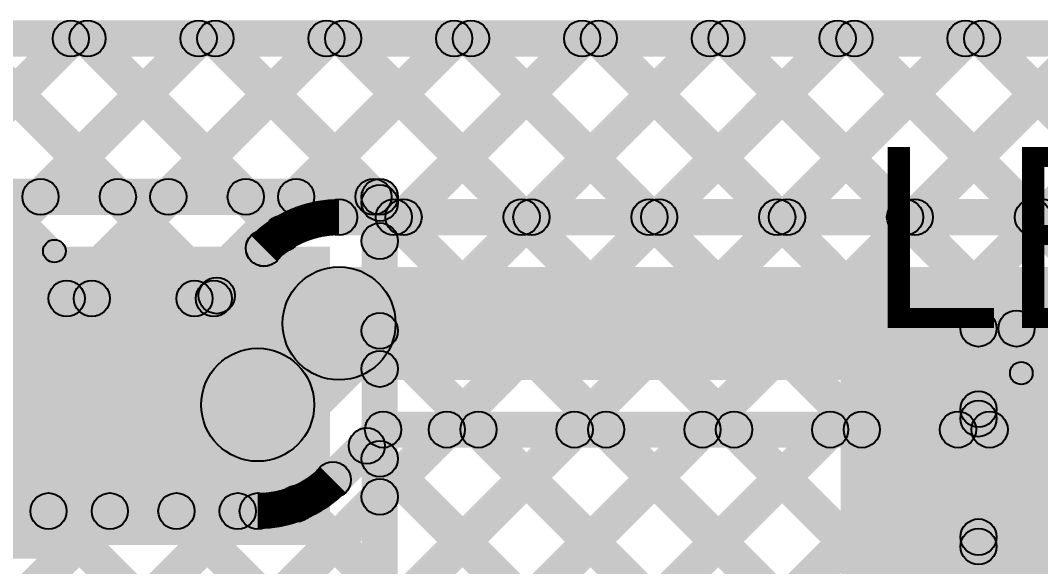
# Model space of a CAD drawing. Header units: millimetres. Extents: x -0.2 to 4.57, y -0.3 to 0.49.
# Drawn here: x 2.4497 to 2.6755, y 0.1672 to 0.288 of the extents above; entities that cross this region are included whole.
import ezdxf

# ---------------------------------------------------------------- set-up
doc = ezdxf.new("R2010")
doc.units = ezdxf.units.MM
doc.header["$MEASUREMENT"] = 0
for name, color, linetype in [('BottomLayer', 5, 'Continuous'), ('TopLayer', 1, 'Continuous'), ('TopOverlay', 2, 'Continuous'), ('TopPaste', 8, 'Continuous'), ('TopSolder', 216, 'Continuous'), ('ViaHoleLayer', 16, 'Continuous')]:
    doc.layers.add(name, color=color, linetype=linetype)

# ---------------------------------------------------------------- blocks, each defined once
blk = doc.blocks.new('R__1206_3')
at = {"layer": 'TopLayer'}
for points in [[(-0.08, 0.035), (-0.02, 0.035), (-0.02, -0.035), (-0.08, -0.035)], [(0.02, 0.035), (0.08, 0.035), (0.08, -0.035), (0.02, -0.035)]]:
    blk.add_hatch(color=1, dxfattribs=at).paths.add_polyline_path(points)
at = {"layer": 'TopOverlay'}
h = blk.add_hatch(color=2, dxfattribs=at)
edge = h.paths.add_edge_path()
edge.add_arc((-0.084, 0.039), 0.0025, 0, 360)
h = blk.add_hatch(color=2, dxfattribs=at)
edge = h.paths.add_edge_path()
edge.add_arc((-0.084, 0.039), 0.0025, 0, 360)
for points in [[(-0.084, 0.0365), (-0.084, 0.0415), (0.084, 0.0415), (0.084, 0.0365)], [(-0.0865, 0.039), (-0.0815, 0.039), (-0.0815, -0.039), (-0.0865, -0.039)], [(0.0815, 0.039), (0.0865, 0.039), (0.0865, -0.039), (0.0815, -0.039)], [(-0.084, -0.0415), (-0.084, -0.0365), (0.084, -0.0365), (0.084, -0.0415)]]:
    blk.add_hatch(color=2, dxfattribs=at).paths.add_polyline_path(points)
h = blk.add_hatch(color=2, dxfattribs=at)
edge = h.paths.add_edge_path()
edge.add_arc((0.084, 0.039), 0.0025, 0, 360)
h = blk.add_hatch(color=2, dxfattribs=at)
edge = h.paths.add_edge_path()
edge.add_arc((0.084, 0.039), 0.0025, 0, 360)
h = blk.add_hatch(color=2, dxfattribs=at)
edge = h.paths.add_edge_path()
edge.add_arc((-0.084, -0.039), 0.0025, 0, 360)
h = blk.add_hatch(color=2, dxfattribs=at)
edge = h.paths.add_edge_path()
edge.add_arc((-0.084, -0.039), 0.0025, 0, 360)
h = blk.add_hatch(color=2, dxfattribs=at)
edge = h.paths.add_edge_path()
edge.add_arc((0.084, -0.039), 0.0025, 0, 360)
h = blk.add_hatch(color=2, dxfattribs=at)
edge = h.paths.add_edge_path()
edge.add_arc((0.084, -0.039), 0.0025, 0, 360)
at = {"layer": 'TopPaste'}
for points in [[(-0.08, 0.035), (-0.02, 0.035), (-0.02, -0.035), (-0.08, -0.035)], [(0.02, 0.035), (0.08, 0.035), (0.08, -0.035), (0.02, -0.035)]]:
    blk.add_hatch(color=8, dxfattribs=at).paths.add_polyline_path(points)
at = {"layer": 'TopSolder'}
for points in [[(-0.084, 0.039), (-0.016, 0.039), (-0.016, -0.039), (-0.084, -0.039)], [(0.016, 0.039), (0.084, 0.039), (0.084, -0.039), (0.016, -0.039)]]:
    blk.add_hatch(color=216, dxfattribs=at).paths.add_polyline_path(points)
at = {"layer": 'TopOverlay'}
for centre in [(-0.084, 0.039), (-0.084, 0.039), (0.084, 0.039), (0.084, 0.039), (-0.084, -0.039), (-0.084, -0.039), (0.084, -0.039), (0.084, -0.039)]:
    blk.add_circle(centre, 0.0025, dxfattribs=at)
blk = doc.blocks.new('W_____LED_8')
at = {"layer": 'TopLayer'}
for points in [[(-0.06526, 0.04685), (-0.02195, 0.04685), (-0.02195, -0.04685), (-0.06526, -0.04685)], [(-0.00226, 0.04685), (0.08947, 0.04685), (0.08947, -0.04685), (-0.00226, -0.04685)]]:
    blk.add_hatch(color=1, dxfattribs=at).paths.add_polyline_path(points)
at = {"layer": 'TopOverlay'}
h = blk.add_hatch(color=2, dxfattribs=at)
edge = h.paths.add_edge_path()
edge.add_arc((-0.069, 0.051), 0.0025, 0, 360)
h = blk.add_hatch(color=2, dxfattribs=at)
edge = h.paths.add_edge_path()
edge.add_arc((-0.069, 0.051), 0.0025, 0, 360)
for points in [[(0.094, 0.0535), (0.094, 0.0485), (-0.069, 0.0485), (-0.069, 0.0535)], [(0.134, 0.05301), (0.091, 0.05301), (0.091, -0.05299), (0.134, -0.05299)], [(-0.0715, 0.051), (-0.0665, 0.051), (-0.0665, -0.051), (-0.0715, -0.051)], [(0.094, -0.0485), (0.094, -0.0535), (-0.069, -0.0535), (-0.069, -0.0485)]]:
    blk.add_hatch(color=2, dxfattribs=at).paths.add_polyline_path(points)
h = blk.add_hatch(color=2, dxfattribs=at)
edge = h.paths.add_edge_path()
edge.add_arc((0.094, 0.051), 0.0025, 0, 360)
h = blk.add_hatch(color=2, dxfattribs=at)
edge = h.paths.add_edge_path()
edge.add_arc((-0.069, -0.051), 0.0025, 0, 360)
h = blk.add_hatch(color=2, dxfattribs=at)
edge = h.paths.add_edge_path()
edge.add_arc((-0.069, -0.051), 0.0025, 0, 360)
h = blk.add_hatch(color=2, dxfattribs=at)
edge = h.paths.add_edge_path()
edge.add_arc((0.094, -0.051), 0.0025, 0, 360)
at = {"layer": 'TopPaste'}
for points in [[(-0.06526, 0.04685), (-0.02195, 0.04685), (-0.02195, -0.04685), (-0.06526, -0.04685)], [(-0.00226, 0.04685), (0.08947, 0.04685), (0.08947, -0.04685), (-0.00226, -0.04685)]]:
    blk.add_hatch(color=8, dxfattribs=at).paths.add_polyline_path(points)
at = {"layer": 'TopSolder'}
for points in [[(-0.06926, 0.05085), (-0.01795, 0.05085), (-0.01795, -0.05085), (-0.06926, -0.05085)], [(-0.00626, 0.05085), (0.09347, 0.05085), (0.09347, -0.05085), (-0.00626, -0.05085)]]:
    blk.add_hatch(color=216, dxfattribs=at).paths.add_polyline_path(points)
at = {"layer": 'TopOverlay'}
for centre in [(-0.069, 0.051), (-0.069, 0.051), (0.094, 0.051), (-0.069, -0.051), (-0.069, -0.051), (0.094, -0.051)]:
    blk.add_circle(centre, 0.0025, dxfattribs=at)

msp = doc.modelspace()

# ---------------------------------------------------------------- hatches: boundary and pattern name
at = {"layer": 'BottomLayer'}
for points in [[(0.05826, 0.28), (0.05826, 0.288), (4.48726, 0.288), (4.48726, 0.28)], [(2.40624, 0.22367), (2.40058, 0.22933), (2.45808, 0.28683), (2.46374, 0.28117)], [(2.40521, 0.28117), (2.41087, 0.28683), (2.46837, 0.22933), (2.46271, 0.22367)], [(2.43452, 0.22367), (2.42886, 0.22933), (2.48636, 0.28683), (2.49202, 0.28117)], [(2.4335, 0.28117), (2.43915, 0.28683), (2.49601, 0.22998), (2.49035, 0.22432)], [(2.46281, 0.22367), (2.45715, 0.22933), (2.51465, 0.28683), (2.52031, 0.28117)], [(2.46178, 0.28117), (2.46744, 0.28683), (2.51056, 0.24371), (2.5049, 0.23805)], [(2.49109, 0.22367), (2.48543, 0.22933), (2.54293, 0.28683), (2.54859, 0.28117)], [(2.49007, 0.28117), (2.49572, 0.28683), (2.53522, 0.24733), (2.52957, 0.24167)], [(2.51835, 0.28117), (2.52401, 0.28683), (2.56351, 0.24733), (2.55785, 0.24167)], [(2.53737, 0.24167), (2.53172, 0.24733), (2.57122, 0.28683), (2.57687, 0.28117)], [(2.54663, 0.28117), (2.55229, 0.28683), (2.59179, 0.24733), (2.58613, 0.24167)], [(2.56566, 0.24167), (2.56, 0.24733), (2.5995, 0.28683), (2.60516, 0.28117)], [(2.57492, 0.28117), (2.58058, 0.28683), (2.62008, 0.24733), (2.61442, 0.24167)], [(2.59394, 0.24167), (2.58829, 0.24733), (2.62779, 0.28683), (2.63344, 0.28117)], [(2.6032, 0.28117), (2.60886, 0.28683), (2.64836, 0.24733), (2.6427, 0.24167)], [(2.62223, 0.24167), (2.61657, 0.24733), (2.65607, 0.28683), (2.66173, 0.28117)], [(2.63149, 0.28117), (2.63714, 0.28683), (2.67664, 0.24733), (2.67099, 0.24167)], [(2.65051, 0.24167), (2.64485, 0.24733), (2.68435, 0.28683), (2.69001, 0.28117)], [(2.65977, 0.28117), (2.66543, 0.28683), (2.70493, 0.24733), (2.69927, 0.24167)], [(2.6788, 0.24167), (2.67314, 0.24733), (2.71264, 0.28683), (2.7183, 0.28117)], [(2.52026, 0.2405), (2.52026, 0.2485), (3.49926, 0.2485), (3.49926, 0.2405)], [(2.49536, 0.22367), (2.4897, 0.22933), (2.5008, 0.24043), (2.50646, 0.23477)], [(2.52026, 0.2085), (2.52026, 0.2335), (3.49926, 0.2335), (3.49926, 0.2085)], [(1.65426, 0.2225), (1.65426, 0.2305), (2.49253, 0.2305), (2.49253, 0.2225)], [(2.5111, 0.19416), (2.49342, 0.21184), (2.51142, 0.22984), (2.5291, 0.21216)], [(1.65426, 0.1905), (1.65426, 0.2155), (2.50226, 0.2155), (2.50226, 0.1905)], [(2.53, 0.1935), (2.53, 0.2015), (3.39404, 0.2015), (3.39404, 0.1935)], [(2.46094, 0.10867), (2.45529, 0.11433), (2.54129, 0.20033), (2.54694, 0.19467)], [(2.48923, 0.10867), (2.48357, 0.11433), (2.56957, 0.20033), (2.57523, 0.19467)], [(2.51751, 0.10867), (2.51185, 0.11433), (2.59785, 0.20033), (2.60351, 0.19467)], [(2.52173, 0.18357), (2.51607, 0.18923), (2.52717, 0.20033), (2.53283, 0.19467)], [(2.5458, 0.10867), (2.54014, 0.11433), (2.62614, 0.20033), (2.6318, 0.19467)], [(2.54828, 0.19467), (2.55394, 0.20033), (2.63994, 0.11433), (2.63428, 0.10867)], [(2.57408, 0.10867), (2.56842, 0.11433), (2.65442, 0.20033), (2.66008, 0.19467)], [(2.57657, 0.19467), (2.58222, 0.20033), (2.66822, 0.11433), (2.66257, 0.10867)], [(2.60236, 0.10867), (2.59671, 0.11433), (2.68271, 0.20033), (2.68836, 0.19467)], [(2.60485, 0.19467), (2.61051, 0.20033), (2.69421, 0.11662), (2.68855, 0.11097)], [(2.63313, 0.19467), (2.63879, 0.20033), (2.72256, 0.11656), (2.7169, 0.1109)], [(2.66142, 0.19467), (2.66708, 0.20033), (2.75096, 0.11645), (2.7453, 0.11079)], [(2.52358, 0.19108), (2.52924, 0.19674), (2.61165, 0.11433), (2.606, 0.10867)], [(1.65426, 0.1755), (1.65426, 0.1835), (2.50226, 0.1835), (2.50226, 0.1755)], [(2.50807, 0.17831), (2.51373, 0.18397), (2.58337, 0.11433), (2.57771, 0.10867)], [(2.40437, 0.10867), (2.39872, 0.11433), (2.46672, 0.18233), (2.47237, 0.17667)], [(2.43266, 0.10867), (2.427, 0.11433), (2.495, 0.18233), (2.50066, 0.17667)], [(2.45314, 0.17667), (2.4588, 0.18233), (2.5268, 0.11433), (2.52114, 0.10867)], [(2.48143, 0.17667), (2.48709, 0.18233), (2.55509, 0.11433), (2.54943, 0.10867)]]:
    msp.add_hatch(color=5, dxfattribs=at).paths.add_polyline_path(points)
h = msp.add_hatch(color=5, dxfattribs=at)
edge = h.paths.add_edge_path()
edge.add_arc((2.46091, 0.284), 0.004, 0, 360)
h = msp.add_hatch(color=5, dxfattribs=at)
edge = h.paths.add_edge_path()
edge.add_arc((2.46461, 0.284), 0.004, 0, 360)
h = msp.add_hatch(color=5, dxfattribs=at)
edge = h.paths.add_edge_path()
edge.add_arc((2.48919, 0.284), 0.004, 0, 360)
h = msp.add_hatch(color=5, dxfattribs=at)
edge = h.paths.add_edge_path()
edge.add_arc((2.49289, 0.284), 0.004, 0, 360)
h = msp.add_hatch(color=5, dxfattribs=at)
edge = h.paths.add_edge_path()
edge.add_arc((2.51748, 0.284), 0.004, 0, 360)
h = msp.add_hatch(color=5, dxfattribs=at)
edge = h.paths.add_edge_path()
edge.add_arc((2.52118, 0.284), 0.004, 0, 360)
h = msp.add_hatch(color=5, dxfattribs=at)
edge = h.paths.add_edge_path()
edge.add_arc((2.54576, 0.284), 0.004, 0, 360)
h = msp.add_hatch(color=5, dxfattribs=at)
edge = h.paths.add_edge_path()
edge.add_arc((2.54946, 0.284), 0.004, 0, 360)
h = msp.add_hatch(color=5, dxfattribs=at)
edge = h.paths.add_edge_path()
edge.add_arc((2.57405, 0.284), 0.004, 0, 360)
h = msp.add_hatch(color=5, dxfattribs=at)
edge = h.paths.add_edge_path()
edge.add_arc((2.57775, 0.284), 0.004, 0, 360)
h = msp.add_hatch(color=5, dxfattribs=at)
edge = h.paths.add_edge_path()
edge.add_arc((2.60233, 0.284), 0.004, 0, 360)
h = msp.add_hatch(color=5, dxfattribs=at)
edge = h.paths.add_edge_path()
edge.add_arc((2.60603, 0.284), 0.004, 0, 360)
h = msp.add_hatch(color=5, dxfattribs=at)
edge = h.paths.add_edge_path()
edge.add_arc((2.63061, 0.284), 0.004, 0, 360)
h = msp.add_hatch(color=5, dxfattribs=at)
edge = h.paths.add_edge_path()
edge.add_arc((2.63432, 0.284), 0.004, 0, 360)
h = msp.add_hatch(color=5, dxfattribs=at)
edge = h.paths.add_edge_path()
edge.add_arc((2.6589, 0.284), 0.004, 0, 360)
h = msp.add_hatch(color=5, dxfattribs=at)
edge = h.paths.add_edge_path()
edge.add_arc((2.6626, 0.284), 0.004, 0, 360)
h = msp.add_hatch(color=5, dxfattribs=at)
edge = h.paths.add_edge_path()
edge.add_arc((2.52026, 0.2445), 0.004, 0, 360)
h = msp.add_hatch(color=5, dxfattribs=at)
edge = h.paths.add_edge_path()
edge.add_arc((2.52026, 0.2445), 0.004, 0, 360)
h = msp.add_hatch(color=5, dxfattribs=at)
edge = h.paths.add_edge_path()
edge.add_arc((2.52026, 0.2445), 0.004, 0, 360)
h = msp.add_hatch(color=5, dxfattribs=at)
edge = h.paths.add_edge_path()
edge.add_arc((2.53239, 0.2445), 0.004, 0, 360)
h = msp.add_hatch(color=5, dxfattribs=at)
edge = h.paths.add_edge_path()
edge.add_arc((2.53455, 0.2445), 0.004, 0, 360)
h = msp.add_hatch(color=5, dxfattribs=at)
edge = h.paths.add_edge_path()
edge.add_arc((2.56068, 0.2445), 0.004, 0, 360)
h = msp.add_hatch(color=5, dxfattribs=at)
edge = h.paths.add_edge_path()
edge.add_arc((2.56283, 0.2445), 0.004, 0, 360)
h = msp.add_hatch(color=5, dxfattribs=at)
edge = h.paths.add_edge_path()
edge.add_arc((2.58896, 0.2445), 0.004, 0, 360)
h = msp.add_hatch(color=5, dxfattribs=at)
edge = h.paths.add_edge_path()
edge.add_arc((2.59111, 0.2445), 0.004, 0, 360)
h = msp.add_hatch(color=5, dxfattribs=at)
edge = h.paths.add_edge_path()
edge.add_arc((2.61725, 0.2445), 0.004, 0, 360)
h = msp.add_hatch(color=5, dxfattribs=at)
edge = h.paths.add_edge_path()
edge.add_arc((2.6194, 0.2445), 0.004, 0, 360)
h = msp.add_hatch(color=5, dxfattribs=at)
edge = h.paths.add_edge_path()
edge.add_arc((2.64553, 0.2445), 0.004, 0, 360)
h = msp.add_hatch(color=5, dxfattribs=at)
edge = h.paths.add_edge_path()
edge.add_arc((2.64768, 0.2445), 0.004, 0, 360)
h = msp.add_hatch(color=5, dxfattribs=at)
edge = h.paths.add_edge_path()
edge.add_arc((2.67382, 0.2445), 0.004, 0, 360)
h = msp.add_hatch(color=5, dxfattribs=at)
edge = h.paths.add_edge_path()
edge.add_arc((2.67597, 0.2445), 0.004, 0, 360)
h = msp.add_hatch(color=5, dxfattribs=at)
edge = h.paths.add_edge_path()
edge.add_arc((2.50773, 0.24088), 0.004, 0, 360)
h = msp.add_hatch(color=5, dxfattribs=at)
edge = h.paths.add_edge_path()
edge.add_arc((2.50363, 0.2376), 0.004, 0, 360)
h = msp.add_hatch(color=5, dxfattribs=at)
edge = h.paths.add_edge_path()
edge.add_arc((2.50363, 0.2376), 0.004, 0, 360)
h = msp.add_hatch(color=5, dxfattribs=at)
edge = h.paths.add_edge_path()
edge.add_arc((2.50365, 0.23762), 0.004, 0, 360)
h = msp.add_hatch(color=5, dxfattribs=at)
edge = h.paths.add_edge_path()
edge.add_arc((2.52026, 0.221), 0.0125, 0, 360)
h = msp.add_hatch(color=5, dxfattribs=at)
edge = h.paths.add_edge_path()
edge.add_arc((2.52026, 0.221), 0.0125, 0, 360)
h = msp.add_hatch(color=5, dxfattribs=at)
edge = h.paths.add_edge_path()
edge.add_arc((2.45998, 0.2265), 0.004, 0, 360)
h = msp.add_hatch(color=5, dxfattribs=at)
edge = h.paths.add_edge_path()
edge.add_arc((2.46554, 0.2265), 0.004, 0, 360)
h = msp.add_hatch(color=5, dxfattribs=at)
edge = h.paths.add_edge_path()
edge.add_arc((2.48826, 0.2265), 0.004, 0, 360)
h = msp.add_hatch(color=5, dxfattribs=at)
edge = h.paths.add_edge_path()
edge.add_arc((2.49253, 0.2265), 0.004, 0, 360)
h = msp.add_hatch(color=5, dxfattribs=at)
edge = h.paths.add_edge_path()
edge.add_arc((2.49253, 0.2265), 0.004, 0, 360)
h = msp.add_hatch(color=5, dxfattribs=at)
edge = h.paths.add_edge_path()
edge.add_arc((2.49318, 0.22715), 0.004, 0, 360)
h = msp.add_hatch(color=5, dxfattribs=at)
edge = h.paths.add_edge_path()
edge.add_arc((2.50226, 0.203), 0.0125, 0, 360)
h = msp.add_hatch(color=5, dxfattribs=at)
edge = h.paths.add_edge_path()
edge.add_arc((2.50226, 0.203), 0.0125, 0, 360)
h = msp.add_hatch(color=5, dxfattribs=at)
edge = h.paths.add_edge_path()
edge.add_arc((2.50226, 0.203), 0.01181, 0, 360)
h = msp.add_hatch(color=5, dxfattribs=at)
edge = h.paths.add_edge_path()
edge.add_arc((2.53, 0.1975), 0.004, 0, 360)
h = msp.add_hatch(color=5, dxfattribs=at)
edge = h.paths.add_edge_path()
edge.add_arc((2.53, 0.1975), 0.004, 0, 360)
h = msp.add_hatch(color=5, dxfattribs=at)
edge = h.paths.add_edge_path()
edge.add_arc((2.54411, 0.1975), 0.004, 0, 360)
h = msp.add_hatch(color=5, dxfattribs=at)
edge = h.paths.add_edge_path()
edge.add_arc((2.55111, 0.1975), 0.004, 0, 360)
h = msp.add_hatch(color=5, dxfattribs=at)
edge = h.paths.add_edge_path()
edge.add_arc((2.5724, 0.1975), 0.004, 0, 360)
h = msp.add_hatch(color=5, dxfattribs=at)
edge = h.paths.add_edge_path()
edge.add_arc((2.57939, 0.1975), 0.004, 0, 360)
h = msp.add_hatch(color=5, dxfattribs=at)
edge = h.paths.add_edge_path()
edge.add_arc((2.60068, 0.1975), 0.004, 0, 360)
h = msp.add_hatch(color=5, dxfattribs=at)
edge = h.paths.add_edge_path()
edge.add_arc((2.60768, 0.1975), 0.004, 0, 360)
h = msp.add_hatch(color=5, dxfattribs=at)
edge = h.paths.add_edge_path()
edge.add_arc((2.62897, 0.1975), 0.004, 0, 360)
h = msp.add_hatch(color=5, dxfattribs=at)
edge = h.paths.add_edge_path()
edge.add_arc((2.63596, 0.1975), 0.004, 0, 360)
h = msp.add_hatch(color=5, dxfattribs=at)
edge = h.paths.add_edge_path()
edge.add_arc((2.65725, 0.1975), 0.004, 0, 360)
h = msp.add_hatch(color=5, dxfattribs=at)
edge = h.paths.add_edge_path()
edge.add_arc((2.66425, 0.1975), 0.004, 0, 360)
h = msp.add_hatch(color=5, dxfattribs=at)
edge = h.paths.add_edge_path()
edge.add_arc((2.52641, 0.19391), 0.004, 0, 360)
h = msp.add_hatch(color=5, dxfattribs=at)
edge = h.paths.add_edge_path()
edge.add_arc((2.51888, 0.18638), 0.004, 0, 360)
h = msp.add_hatch(color=5, dxfattribs=at)
edge = h.paths.add_edge_path()
edge.add_arc((2.5189, 0.1864), 0.004, 0, 360)
h = msp.add_hatch(color=5, dxfattribs=at)
edge = h.paths.add_edge_path()
edge.add_arc((2.5189, 0.1864), 0.004, 0, 360)
h = msp.add_hatch(color=5, dxfattribs=at)
edge = h.paths.add_edge_path()
edge.add_arc((2.45597, 0.1795), 0.004, 0, 360)
h = msp.add_hatch(color=5, dxfattribs=at)
edge = h.paths.add_edge_path()
edge.add_arc((2.46955, 0.1795), 0.004, 0, 360)
h = msp.add_hatch(color=5, dxfattribs=at)
edge = h.paths.add_edge_path()
edge.add_arc((2.48426, 0.1795), 0.004, 0, 360)
h = msp.add_hatch(color=5, dxfattribs=at)
edge = h.paths.add_edge_path()
edge.add_arc((2.49783, 0.1795), 0.004, 0, 360)
h = msp.add_hatch(color=5, dxfattribs=at)
edge = h.paths.add_edge_path()
edge.add_arc((2.50226, 0.1795), 0.004, 0, 360)
h = msp.add_hatch(color=5, dxfattribs=at)
edge = h.paths.add_edge_path()
edge.add_arc((2.50226, 0.1795), 0.004, 0, 360)
h = msp.add_hatch(color=5, dxfattribs=at)
edge = h.paths.add_edge_path()
edge.add_arc((2.50226, 0.1795), 0.004, 0, 360)
h = msp.add_hatch(color=5, dxfattribs=at)
edge = h.paths.add_edge_path()
edge.add_arc((2.5109, 0.18114), 0.004, 0, 360)
at = {"layer": 'TopLayer'}
for points in [[(0.05826, 0.28), (0.05826, 0.288), (4.48726, 0.288), (4.48726, 0.28)], [(2.42874, 0.24617), (2.42308, 0.25183), (2.45808, 0.28683), (2.46374, 0.28117)], [(2.4335, 0.28117), (2.43915, 0.28683), (2.47415, 0.25183), (2.4685, 0.24617)], [(2.45702, 0.24617), (2.45136, 0.25183), (2.48636, 0.28683), (2.49202, 0.28117)], [(2.4653, 0.02817), (2.45964, 0.03383), (2.71264, 0.28683), (2.7183, 0.28117)], [(2.46178, 0.28117), (2.46744, 0.28683), (2.50244, 0.25183), (2.49678, 0.24617)], [(2.47109, 0.09053), (2.46543, 0.09619), (2.65607, 0.28683), (2.66173, 0.28117)], [(2.47109, 0.06225), (2.46543, 0.06791), (2.68435, 0.28683), (2.69001, 0.28117)], [(2.48531, 0.24617), (2.47965, 0.25183), (2.51465, 0.28683), (2.52031, 0.28117)], [(2.49007, 0.28117), (2.49572, 0.28683), (2.53072, 0.25183), (2.52507, 0.24617)], [(2.51359, 0.24617), (2.50793, 0.25183), (2.54293, 0.28683), (2.54859, 0.28117)], [(2.51835, 0.28117), (2.52401, 0.28683), (2.66462, 0.14621), (2.65897, 0.14055)], [(2.53209, 0.17982), (2.52643, 0.18548), (2.62779, 0.28683), (2.63344, 0.28117)], [(2.53209, 0.23639), (2.52643, 0.24204), (2.57122, 0.28683), (2.57687, 0.28117)], [(2.53209, 0.2081), (2.52643, 0.21376), (2.5995, 0.28683), (2.60516, 0.28117)], [(2.54663, 0.28117), (2.55229, 0.28683), (2.66462, 0.17449), (2.65897, 0.16884)], [(2.57492, 0.28117), (2.58058, 0.28683), (2.66462, 0.20278), (2.65897, 0.19712)], [(2.6032, 0.28117), (2.60886, 0.28683), (2.67301, 0.22268), (2.66735, 0.21702)], [(2.63149, 0.28117), (2.63714, 0.28683), (2.70129, 0.22268), (2.69564, 0.21702)], [(2.65977, 0.28117), (2.66543, 0.28683), (2.72958, 0.22268), (2.72392, 0.21702)], [(2.36526, 0.245), (2.36526, 0.253), (2.52926, 0.253), (2.52926, 0.245)], [(2.53326, 0.161), (2.52526, 0.161), (2.52526, 0.249), (2.53326, 0.249)], [(2.52643, 0.2448), (2.53209, 0.25046), (2.66462, 0.11793), (2.65897, 0.11227)], [(2.37626, 0.172), (2.51826, 0.172), (2.51826, 0.238), (2.37626, 0.238)], [(2.66179, 0.21585), (2.66179, 0.22385), (2.78153, 0.22385), (2.78153, 0.21585)], [(2.52643, 0.21652), (2.53209, 0.22217), (2.66809, 0.08617), (2.66243, 0.08052)], [(2.66579, 0.09815), (2.65779, 0.09815), (2.65779, 0.21985), (2.66579, 0.21985)], [(2.41826, 0.1905), (2.41826, 0.2155), (2.50226, 0.2155), (2.50226, 0.1905)], [(2.49358, 0.02817), (2.48792, 0.03383), (2.65897, 0.20487), (2.66462, 0.19921)], [(2.52643, 0.18823), (2.53209, 0.19389), (2.69215, 0.03383), (2.6865, 0.02817)], [(2.52186, 0.02817), (2.51621, 0.03383), (2.65897, 0.17659), (2.66462, 0.17093)]]:
    msp.add_hatch(color=1, dxfattribs=at).paths.add_polyline_path(points)
h = msp.add_hatch(color=1, dxfattribs=at)
edge = h.paths.add_edge_path()
edge.add_arc((2.46091, 0.284), 0.004, 0, 360)
h = msp.add_hatch(color=1, dxfattribs=at)
edge = h.paths.add_edge_path()
edge.add_arc((2.46461, 0.284), 0.004, 0, 360)
h = msp.add_hatch(color=1, dxfattribs=at)
edge = h.paths.add_edge_path()
edge.add_arc((2.48919, 0.284), 0.004, 0, 360)
h = msp.add_hatch(color=1, dxfattribs=at)
edge = h.paths.add_edge_path()
edge.add_arc((2.49289, 0.284), 0.004, 0, 360)
h = msp.add_hatch(color=1, dxfattribs=at)
edge = h.paths.add_edge_path()
edge.add_arc((2.51748, 0.284), 0.004, 0, 360)
h = msp.add_hatch(color=1, dxfattribs=at)
edge = h.paths.add_edge_path()
edge.add_arc((2.52118, 0.284), 0.004, 0, 360)
h = msp.add_hatch(color=1, dxfattribs=at)
edge = h.paths.add_edge_path()
edge.add_arc((2.54576, 0.284), 0.004, 0, 360)
h = msp.add_hatch(color=1, dxfattribs=at)
edge = h.paths.add_edge_path()
edge.add_arc((2.54946, 0.284), 0.004, 0, 360)
h = msp.add_hatch(color=1, dxfattribs=at)
edge = h.paths.add_edge_path()
edge.add_arc((2.57405, 0.284), 0.004, 0, 360)
h = msp.add_hatch(color=1, dxfattribs=at)
edge = h.paths.add_edge_path()
edge.add_arc((2.57775, 0.284), 0.004, 0, 360)
h = msp.add_hatch(color=1, dxfattribs=at)
edge = h.paths.add_edge_path()
edge.add_arc((2.60233, 0.284), 0.004, 0, 360)
h = msp.add_hatch(color=1, dxfattribs=at)
edge = h.paths.add_edge_path()
edge.add_arc((2.60603, 0.284), 0.004, 0, 360)
h = msp.add_hatch(color=1, dxfattribs=at)
edge = h.paths.add_edge_path()
edge.add_arc((2.63061, 0.284), 0.004, 0, 360)
h = msp.add_hatch(color=1, dxfattribs=at)
edge = h.paths.add_edge_path()
edge.add_arc((2.63432, 0.284), 0.004, 0, 360)
h = msp.add_hatch(color=1, dxfattribs=at)
edge = h.paths.add_edge_path()
edge.add_arc((2.6589, 0.284), 0.004, 0, 360)
h = msp.add_hatch(color=1, dxfattribs=at)
edge = h.paths.add_edge_path()
edge.add_arc((2.6626, 0.284), 0.004, 0, 360)
h = msp.add_hatch(color=1, dxfattribs=at)
edge = h.paths.add_edge_path()
edge.add_arc((2.45419, 0.249), 0.004, 0, 360)
h = msp.add_hatch(color=1, dxfattribs=at)
edge = h.paths.add_edge_path()
edge.add_arc((2.47133, 0.249), 0.004, 0, 360)
h = msp.add_hatch(color=1, dxfattribs=at)
edge = h.paths.add_edge_path()
edge.add_arc((2.48248, 0.249), 0.004, 0, 360)
h = msp.add_hatch(color=1, dxfattribs=at)
edge = h.paths.add_edge_path()
edge.add_arc((2.49961, 0.249), 0.004, 0, 360)
h = msp.add_hatch(color=1, dxfattribs=at)
edge = h.paths.add_edge_path()
edge.add_arc((2.51076, 0.249), 0.004, 0, 360)
h = msp.add_hatch(color=1, dxfattribs=at)
edge = h.paths.add_edge_path()
edge.add_arc((2.52789, 0.249), 0.004, 0, 360)
h = msp.add_hatch(color=1, dxfattribs=at)
edge = h.paths.add_edge_path()
edge.add_arc((2.52926, 0.249), 0.004, 0, 360)
h = msp.add_hatch(color=1, dxfattribs=at)
edge = h.paths.add_edge_path()
edge.add_arc((2.52926, 0.249), 0.004, 0, 360)
h = msp.add_hatch(color=1, dxfattribs=at)
edge = h.paths.add_edge_path()
edge.add_arc((2.52926, 0.24763), 0.004, 0, 360)
h = msp.add_hatch(color=1, dxfattribs=at)
edge = h.paths.add_edge_path()
edge.add_arc((2.52926, 0.23922), 0.004, 0, 360)
h = msp.add_hatch(color=1, dxfattribs=at)
edge = h.paths.add_edge_path()
edge.add_arc((2.66179, 0.21985), 0.004, 0, 360)
h = msp.add_hatch(color=1, dxfattribs=at)
edge = h.paths.add_edge_path()
edge.add_arc((2.66179, 0.21985), 0.004, 0, 360)
h = msp.add_hatch(color=1, dxfattribs=at)
edge = h.paths.add_edge_path()
edge.add_arc((2.67018, 0.21985), 0.004, 0, 360)
h = msp.add_hatch(color=1, dxfattribs=at)
edge = h.paths.add_edge_path()
edge.add_arc((2.52926, 0.21935), 0.004, 0, 360)
h = msp.add_hatch(color=1, dxfattribs=at)
edge = h.paths.add_edge_path()
edge.add_arc((2.50226, 0.203), 0.0125, 0, 360)
h = msp.add_hatch(color=1, dxfattribs=at)
edge = h.paths.add_edge_path()
edge.add_arc((2.50226, 0.203), 0.01181, 0, 360)
h = msp.add_hatch(color=1, dxfattribs=at)
edge = h.paths.add_edge_path()
edge.add_arc((2.52926, 0.21093), 0.004, 0, 360)
h = msp.add_hatch(color=1, dxfattribs=at)
edge = h.paths.add_edge_path()
edge.add_arc((2.66179, 0.20204), 0.004, 0, 360)
h = msp.add_hatch(color=1, dxfattribs=at)
edge = h.paths.add_edge_path()
edge.add_arc((2.66179, 0.19995), 0.004, 0, 360)
h = msp.add_hatch(color=1, dxfattribs=at)
edge = h.paths.add_edge_path()
edge.add_arc((2.52926, 0.19106), 0.004, 0, 360)
h = msp.add_hatch(color=1, dxfattribs=at)
edge = h.paths.add_edge_path()
edge.add_arc((2.52926, 0.18265), 0.004, 0, 360)
h = msp.add_hatch(color=1, dxfattribs=at)
edge = h.paths.add_edge_path()
edge.add_arc((2.66179, 0.17376), 0.004, 0, 360)
h = msp.add_hatch(color=1, dxfattribs=at)
edge = h.paths.add_edge_path()
edge.add_arc((2.66179, 0.17167), 0.004, 0, 360)
at = {"layer": 'ViaHoleLayer'}
h = msp.add_hatch(color=16, dxfattribs=at)
edge = h.paths.add_edge_path()
edge.add_arc((2.50226, 0.203), 0.00591, 0, 360)

# ---------------------------------------------------------------- linework, layer by layer
at = {"layer": 'BottomLayer', "const_width": 0.008}
for points in [[(2.50363, 0.2376, -0.199188), (2.52026, 0.2445)], [(2.50365, 0.23762, -0.198912), (2.52026, 0.2445)], [(2.5189, 0.1864, -0.199188), (2.50226, 0.1795)], [(2.51888, 0.18638, -0.198912), (2.50226, 0.1795)]]:
    msp.add_lwpolyline(points, format="xyb", dxfattribs=at)
at = {"layer": 'BottomLayer'}
for centre, radius in [((2.46091, 0.284), 0.004), ((2.46461, 0.284), 0.004), ((2.48919, 0.284), 0.004), ((2.49289, 0.284), 0.004), ((2.51748, 0.284), 0.004), ((2.52118, 0.284), 0.004), ((2.54576, 0.284), 0.004), ((2.54946, 0.284), 0.004), ((2.57405, 0.284), 0.004), ((2.57775, 0.284), 0.004), ((2.60233, 0.284), 0.004), ((2.60603, 0.284), 0.004), ((2.63061, 0.284), 0.004), ((2.63432, 0.284), 0.004), ((2.6589, 0.284), 0.004), ((2.6626, 0.284), 0.004), ((2.52026, 0.2445), 0.004), ((2.52026, 0.2445), 0.004), ((2.52026, 0.2445), 0.004), ((2.53239, 0.2445), 0.004), ((2.53455, 0.2445), 0.004), ((2.56068, 0.2445), 0.004), ((2.56283, 0.2445), 0.004), ((2.58896, 0.2445), 0.004), ((2.59111, 0.2445), 0.004), ((2.61725, 0.2445), 0.004), ((2.6194, 0.2445), 0.004), ((2.64553, 0.2445), 0.004), ((2.64768, 0.2445), 0.004), ((2.67382, 0.2445), 0.004), ((2.67597, 0.2445), 0.004), ((2.50773, 0.24088), 0.004), ((2.50363, 0.2376), 0.004), ((2.50363, 0.2376), 0.004), ((2.50365, 0.23762), 0.004), ((2.52026, 0.221), 0.0125), ((2.52026, 0.221), 0.0125), ((2.45998, 0.2265), 0.004), ((2.46554, 0.2265), 0.004), ((2.48826, 0.2265), 0.004), ((2.49253, 0.2265), 0.004), ((2.49253, 0.2265), 0.004), ((2.49318, 0.22715), 0.004), ((2.50226, 0.203), 0.0125), ((2.50226, 0.203), 0.0125), ((2.53, 0.1975), 0.004), ((2.53, 0.1975), 0.004), ((2.54411, 0.1975), 0.004), ((2.55111, 0.1975), 0.004), ((2.5724, 0.1975), 0.004), ((2.57939, 0.1975), 0.004), ((2.60068, 0.1975), 0.004), ((2.60768, 0.1975), 0.004), ((2.62897, 0.1975), 0.004), ((2.63596, 0.1975), 0.004), ((2.65725, 0.1975), 0.004), ((2.66425, 0.1975), 0.004), ((2.52641, 0.19391), 0.004), ((2.51888, 0.18638), 0.004), ((2.5189, 0.1864), 0.004), ((2.5189, 0.1864), 0.004), ((2.45597, 0.1795), 0.004), ((2.46955, 0.1795), 0.004), ((2.48426, 0.1795), 0.004), ((2.49783, 0.1795), 0.004), ((2.50226, 0.1795), 0.004), ((2.50226, 0.1795), 0.004), ((2.50226, 0.1795), 0.004), ((2.5109, 0.18114), 0.004)]:
    msp.add_circle(centre, radius, dxfattribs=at)
at = {"layer": 'TopLayer'}
for centre, radius in [((2.46091, 0.284), 0.004), ((2.46461, 0.284), 0.004), ((2.48919, 0.284), 0.004), ((2.49289, 0.284), 0.004), ((2.51748, 0.284), 0.004), ((2.52118, 0.284), 0.004), ((2.54576, 0.284), 0.004), ((2.54946, 0.284), 0.004), ((2.57405, 0.284), 0.004), ((2.57775, 0.284), 0.004), ((2.60233, 0.284), 0.004), ((2.60603, 0.284), 0.004), ((2.63061, 0.284), 0.004), ((2.63432, 0.284), 0.004), ((2.6589, 0.284), 0.004), ((2.6626, 0.284), 0.004), ((2.45419, 0.249), 0.004), ((2.47133, 0.249), 0.004), ((2.48248, 0.249), 0.004), ((2.49961, 0.249), 0.004), ((2.51076, 0.249), 0.004), ((2.52789, 0.249), 0.004), ((2.52926, 0.249), 0.004), ((2.52926, 0.249), 0.004), ((2.52926, 0.24763), 0.004), ((2.52926, 0.23922), 0.004), ((2.66179, 0.21985), 0.004), ((2.66179, 0.21985), 0.004), ((2.67018, 0.21985), 0.004), ((2.52926, 0.21935), 0.004), ((2.50226, 0.203), 0.0125), ((2.52926, 0.21093), 0.004), ((2.66179, 0.20204), 0.004), ((2.66179, 0.19995), 0.004), ((2.52926, 0.19106), 0.004), ((2.52926, 0.18265), 0.004), ((2.66179, 0.17376), 0.004), ((2.66179, 0.17167), 0.004)]:
    msp.add_circle(centre, radius, dxfattribs=at)

# ---------------------------------------------------------------- block references
for name, p, rotation in [('R__1206_3', (2.41826, 0.153), 90), ('W_____LED_8', (2.76526, 0.159), 180)]:
    msp.add_blockref(name, p, dxfattribs=dict(rotation=rotation))

# ---------------------------------------------------------------- texts
at = {"layer": 'TopOverlay'}
msp.add_text('LED8', height=0.04, dxfattribs=at).set_placement((2.63726, 0.22))

doc.saveas('drawing.dxf')
